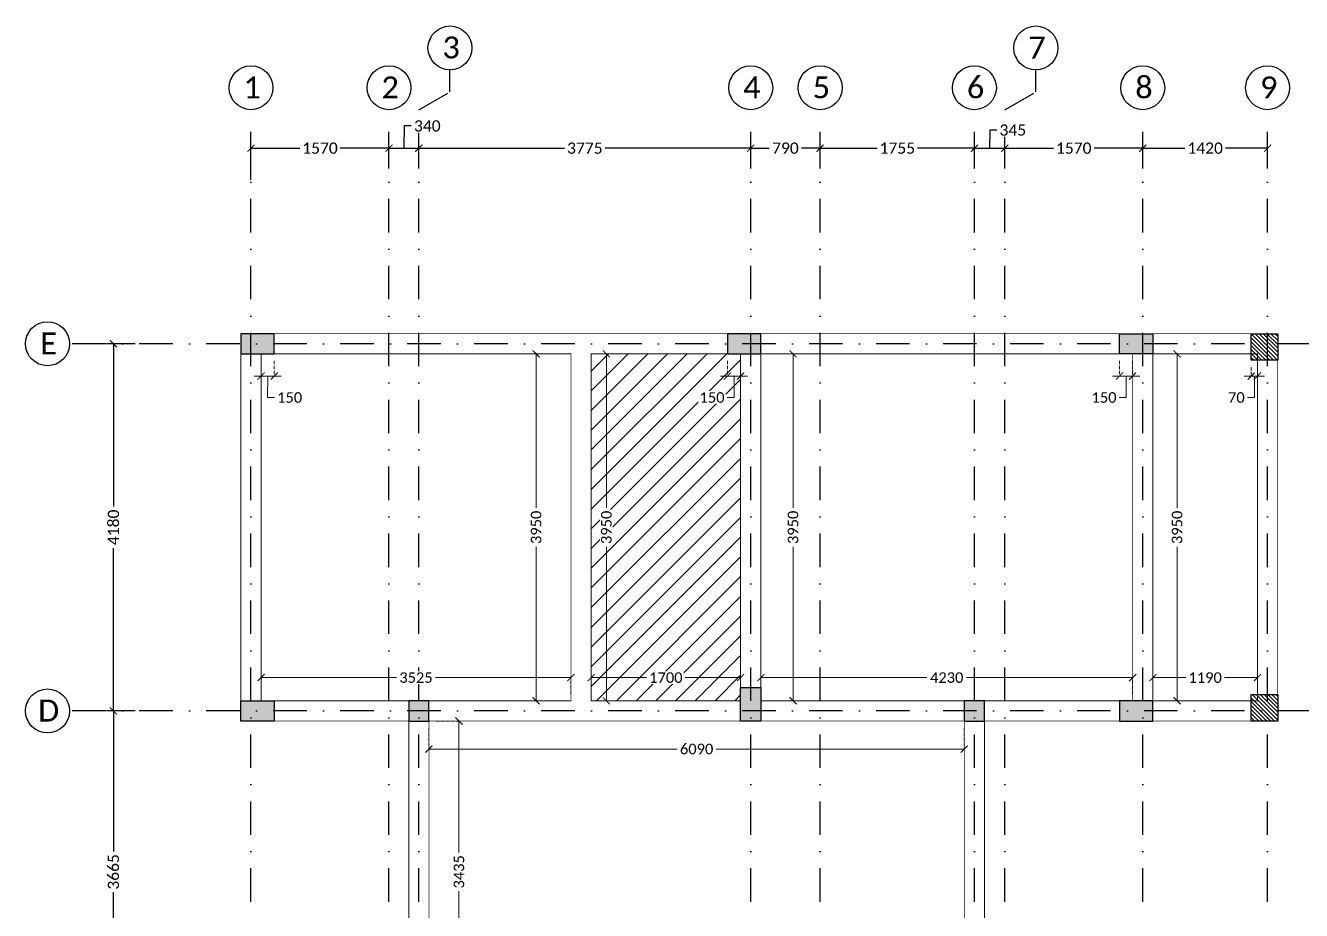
# Model space of a CAD drawing. Header units: millimetres. Extents: x -10000 to 124200, y -12045 to 23620.
# Drawn here: x -2450 to 12066, y 5787 to 15864 of the extents above; entities that cross this region are included whole.
import ezdxf

# ---------------------------------------------------------------- set-up
doc = ezdxf.new("R2010")
doc.units = ezdxf.units.MM
doc.header["$LTSCALE"] = 150
for name, pattern in [('3BHK-W(SB)$0$HIDDEN', [0.375, 0.25, -0.125]), ('DASHDOTX2', [50.8, 25.4, -12.7, 0, -12.7]), ('HIDDENX2', [19.05, 12.7, -6.35])]:
    doc.linetypes.add(name, pattern=pattern)
for name, color, linetype in [('ad-Column', 3, 'Continuous'), ('ad-Column Hatch', 125, 'Continuous'), ('ad-Grid', 8, 'DASHDOTX2'), ('ad-RCC', 3, 'Continuous'), ('ad-RCC Hatch', 125, 'Continuous'), ('ad-Text main', 7, 'Continuous')]:
    doc.layers.add(name, color=color, linetype=linetype)
for name, color, linetype, lineweight, true_color in [('ad-Dimension', 5, 'Continuous', 0, 0x0000ff), ('ad-Framing', 30, 'Continuous', 35, 0xff7f00), ('ad-Grid Dimension', 6, 'Continuous', 0, 0xff00ff)]:
    doc.layers.add(name, color=color, linetype=linetype, lineweight=lineweight, true_color=true_color)
doc.layers.add('ad-Elevation 10', color=8, linetype='Continuous', lineweight=0)
doc.styles.add('ROMANS-TITLE', font='arial.ttf', dxfattribs={"width": 0.8})
doc.styles.get("Standard").update_dxf_attribs({"font": 'calibril.ttf'})
doc.dimstyles.new('A-75-DIM-INT (Framing)', dxfattribs={"dimscale": 100, "dimtxt": 1.5, "dimasz": 1, "dimexe": 0, "dimexo": 0, "dimgap": 0.5, "dimtad": 0, "dimdec": 0, "dimdsep": 46, "dimtxsty": 'ROMANS-TITLE', "dimblk": 'ARCHTICK', "dimcen": 0.025, "dimclrd": 5, "dimclre": 5, "dimclrt": 256, "dimazin": 2, "dimtfac": 1, "dimtdec": 0, "dimtmove": 1, "dimatfit": 0, "dimldrblk": 'ARCHTICK', "dimfxl": 1, "dimtfill": 1, "dimtolj": 1, "dimtzin": 0, "dimarcsym": 0})

# ---------------------------------------------------------------- blocks, each defined once
blk = doc.blocks.new('A$C42b14ea2')
at = {"layer": 'ad-RCC Hatch', "transparency": 33554687}
h = blk.add_hatch(dxfattribs=at)
h.set_pattern_fill('ANSI31', color=256, scale=10)
h.set_pattern_definition([(45, (8643.536, 7380), (-22.45064, 22.45064), [])])
h.paths.add_polyline_path([(0, 0), (300, 0), (300, 300), (0, 300)])
at = {"layer": 'ad-RCC'}
blk.add_lwpolyline([(0, 0), (300, 0), (300, 300), (0, 300)], close=True, dxfattribs=at)
blk = doc.blocks.new('zw$6AA0')
at = {"layer": 'ad-Column Hatch', "transparency": 33554687}
h = blk.add_hatch(color=256, dxfattribs=at)
h.dxf.hatch_style = 1
h.paths.add_polyline_path([(0, -230), (380, -230), (380, 0), (0, 0)])
at = {"layer": 'ad-Column'}
blk.add_lwpolyline([(0, -230), (380, -230), (380, 0), (0, 0)], close=True, dxfattribs=at)
blk = doc.blocks.new('zw$C199')
at = {"layer": 'ad-Column Hatch', "transparency": 33554687}
h = blk.add_hatch(color=256, dxfattribs=at)
h.dxf.hatch_style = 1
h.paths.add_polyline_path([(0, 0), (230, 0), (230, 230), (0, 230)])
at = {"layer": 'ad-Column'}
blk.add_lwpolyline([(0, 0), (230, 0), (230, 230), (0, 230)], close=True, dxfattribs=at)
blk = doc.blocks.new('1215E_Columns')
at = {"xscale": -1, "rotation": 180.0000000000004}
blk.add_blockref('A$C42b14ea2', (11495, 12355), dxfattribs=at)
at = {"xscale": -1}
blk.add_blockref('A$C42b14ea2', (11795, 7945), dxfattribs=at)
at = {"layer": 'ad-Column'}
for name, p, rotation in [('zw$6AA0', (0, 12355), 359.9999999999994), ('zw$C199', (1910, 7945), 359.9999999999996), ('zw$C199', (8230, 7945), 359.9999999999996), ('zw$6AA0', (10375, 7945), 179.9999999999996)]:
    blk.add_blockref(name, p, dxfattribs=dict(at, rotation=rotation))
blk.add_blockref('zw$6AA0', (5535, 12355), dxfattribs=at)
at = {"layer": 'ad-Column', "xscale": -1}
for p, rotation in [((10375, 12355), 359.9999999999996), ((5915, 7945), 270), ((0, 7945), 179.9999999999995)]:
    blk.add_blockref('zw$6AA0', p, dxfattribs=dict(at, rotation=rotation))
blk = doc.blocks.new('_ArchTick')
at = {"color": 0, "linetype": 'ByBlock', "const_width": 0.15}
blk.add_lwpolyline([(-0.5, -0.5), (0.5, 0.5)], dxfattribs=at)
blk = doc.blocks.new('*D177')
at = {"layer": 'ad-Grid Dimension', "lineweight": -2}
for p, q in [((115, 14105), (115, 14547)), ((1685, 14235), (1685, 14547)), ((115, 14467), (669, 14467)), ((1685, 14467), (1131, 14467))]:
    blk.add_line(p, q, dxfattribs=at)
at = {"layer": 'Defpoints', "color": 0}
for p in [(1685, 14467), (1685, 14155), (115, 14025)]:
    blk.add_point(p, dxfattribs=at)
at = {"layer": 'ad-Grid Dimension', "lineweight": -2, "xscale": 80, "yscale": 80, "zscale": 80, "rotation": 180}
blk.add_blockref('_ArchTick', (115, 14467), dxfattribs=at)
at = {"layer": 'ad-Grid Dimension', "lineweight": -2, "xscale": 80, "yscale": 80, "zscale": 80}
blk.add_blockref('_ArchTick', (1685, 14467), dxfattribs=at)
at = {"layer": 'ad-Grid Dimension', "insert": (900, 14467), "char_height": 128, "attachment_point": 5, "bg_fill": 3, "box_fill_scale": 1.1, "bg_fill_color": 257, "bg_fill_transparency": 0}
blk.add_mtext('\\A1;1570', dxfattribs=at)
blk = doc.blocks.new('*D178')
at = {"layer": 'ad-Grid Dimension', "lineweight": -2}
for p, q in [((1857, 14720), (1855, 14467)), ((1937, 14720), (1857, 14720)), ((1685, 14235), (1685, 14547)), ((2025, 14235), (2025, 14547)), ((1685, 14467), (2025, 14467))]:
    blk.add_line(p, q, dxfattribs=at)
at = {"layer": 'Defpoints', "color": 0}
for p in [(2025, 14467), (1685, 14155), (2025, 14155)]:
    blk.add_point(p, dxfattribs=at)
at = {"layer": 'ad-Grid Dimension', "lineweight": -2, "xscale": 80, "yscale": 80, "zscale": 80, "rotation": 180}
blk.add_blockref('_ArchTick', (1685, 14467), dxfattribs=at)
at = {"layer": 'ad-Grid Dimension', "lineweight": -2, "xscale": 80, "yscale": 80, "zscale": 80}
blk.add_blockref('_ArchTick', (2025, 14467), dxfattribs=at)
at = {"layer": 'ad-Grid Dimension', "insert": (2121, 14720), "char_height": 128, "attachment_point": 5, "bg_fill": 3, "box_fill_scale": 1.1, "bg_fill_color": 257, "bg_fill_transparency": 0}
blk.add_mtext('\\A1;340', dxfattribs=at)
blk = doc.blocks.new('*D179')
at = {"layer": 'ad-Grid Dimension', "lineweight": -2}
for p, q in [((2025, 14235), (2025, 14547)), ((5800, 14235), (5800, 14547)), ((2025, 14467), (3680, 14467)), ((5800, 14467), (4145, 14467))]:
    blk.add_line(p, q, dxfattribs=at)
at = {"layer": 'Defpoints', "color": 0}
for p in [(5800, 14467), (2025, 14155), (5800, 14155)]:
    blk.add_point(p, dxfattribs=at)
at = {"layer": 'ad-Grid Dimension', "lineweight": -2, "xscale": 80, "yscale": 80, "zscale": 80, "rotation": 180}
blk.add_blockref('_ArchTick', (2025, 14467), dxfattribs=at)
at = {"layer": 'ad-Grid Dimension', "lineweight": -2, "xscale": 80, "yscale": 80, "zscale": 80}
blk.add_blockref('_ArchTick', (5800, 14467), dxfattribs=at)
at = {"layer": 'ad-Grid Dimension', "insert": (3913, 14467), "char_height": 128, "attachment_point": 5, "bg_fill": 3, "box_fill_scale": 1.1, "bg_fill_color": 257, "bg_fill_transparency": 0}
blk.add_mtext('\\A1;3775', dxfattribs=at)
blk = doc.blocks.new('*D180')
at = {"layer": 'ad-Grid Dimension', "lineweight": -2}
for p, q in [((5800, 14235), (5800, 14547)), ((6590, 14235), (6590, 14547)), ((5800, 14467), (6011, 14467)), ((6590, 14467), (6379, 14467))]:
    blk.add_line(p, q, dxfattribs=at)
at = {"layer": 'Defpoints', "color": 0}
for p in [(6590, 14467), (5800, 14155), (6590, 14155)]:
    blk.add_point(p, dxfattribs=at)
at = {"layer": 'ad-Grid Dimension', "lineweight": -2, "xscale": 80, "yscale": 80, "zscale": 80, "rotation": 180}
blk.add_blockref('_ArchTick', (5800, 14467), dxfattribs=at)
at = {"layer": 'ad-Grid Dimension', "lineweight": -2, "xscale": 80, "yscale": 80, "zscale": 80}
blk.add_blockref('_ArchTick', (6590, 14467), dxfattribs=at)
at = {"layer": 'ad-Grid Dimension', "insert": (6195, 14467), "char_height": 128, "attachment_point": 5, "bg_fill": 3, "box_fill_scale": 1.1, "bg_fill_color": 257, "bg_fill_transparency": 0}
blk.add_mtext('\\A1;790', dxfattribs=at)
blk = doc.blocks.new('*D181')
at = {"layer": 'ad-Grid Dimension', "lineweight": -2}
for p, q in [((6590, 14235), (6590, 14547)), ((8345, 14235), (8345, 14547)), ((6590, 14467), (7239, 14467)), ((8345, 14467), (7696, 14467))]:
    blk.add_line(p, q, dxfattribs=at)
at = {"layer": 'Defpoints', "color": 0}
for p in [(8345, 14467), (6590, 14155), (8345, 14155)]:
    blk.add_point(p, dxfattribs=at)
at = {"layer": 'ad-Grid Dimension', "lineweight": -2, "xscale": 80, "yscale": 80, "zscale": 80, "rotation": 180}
blk.add_blockref('_ArchTick', (6590, 14467), dxfattribs=at)
at = {"layer": 'ad-Grid Dimension', "lineweight": -2, "xscale": 80, "yscale": 80, "zscale": 80}
blk.add_blockref('_ArchTick', (8345, 14467), dxfattribs=at)
at = {"layer": 'ad-Grid Dimension', "insert": (7468, 14467), "char_height": 128, "attachment_point": 5, "bg_fill": 3, "box_fill_scale": 1.1, "bg_fill_color": 257, "bg_fill_transparency": 0}
blk.add_mtext('\\A1;1755', dxfattribs=at)
blk = doc.blocks.new('*D182')
at = {"layer": 'ad-Grid Dimension', "lineweight": -2}
for p, q in [((8690, 14235), (8690, 14547)), ((10260, 14235), (10260, 14547)), ((8690, 14467), (9244, 14467)), ((10260, 14467), (9706, 14467))]:
    blk.add_line(p, q, dxfattribs=at)
at = {"layer": 'Defpoints', "color": 0}
for p in [(10260, 14467), (8690, 14155), (10260, 14155)]:
    blk.add_point(p, dxfattribs=at)
at = {"layer": 'ad-Grid Dimension', "lineweight": -2, "xscale": 80, "yscale": 80, "zscale": 80, "rotation": 180}
blk.add_blockref('_ArchTick', (8690, 14467), dxfattribs=at)
at = {"layer": 'ad-Grid Dimension', "lineweight": -2, "xscale": 80, "yscale": 80, "zscale": 80}
blk.add_blockref('_ArchTick', (10260, 14467), dxfattribs=at)
at = {"layer": 'ad-Grid Dimension', "insert": (9475, 14467), "char_height": 128, "attachment_point": 5, "bg_fill": 3, "box_fill_scale": 1.1, "bg_fill_color": 257, "bg_fill_transparency": 0}
blk.add_mtext('\\A1;1570', dxfattribs=at)
blk = doc.blocks.new('*D183')
at = {"layer": 'ad-Grid Dimension', "lineweight": -2}
for p, q in [((-1202, 12240), (-1530, 12240)), ((-1450, 12240), (-1450, 10388)), ((-1450, 8060), (-1450, 9912)), ((-1202, 8060), (-1530, 8060))]:
    blk.add_line(p, q, dxfattribs=at)
at = {"layer": 'Defpoints', "color": 0}
for p in [(-1122, 12240), (-1450, 8060), (-1122, 8060)]:
    blk.add_point(p, dxfattribs=at)
at = {"layer": 'ad-Grid Dimension', "lineweight": -2, "xscale": 80, "yscale": 80, "zscale": 80}
for p, rotation in [((-1450, 12240), 90), ((-1450, 8060), 270)]:
    blk.add_blockref('_ArchTick', p, dxfattribs=dict(at, rotation=rotation))
at = {"layer": 'ad-Grid Dimension', "insert": (-1450, 10150), "char_height": 128, "attachment_point": 5, "rotation": 90, "bg_fill": 3, "box_fill_scale": 1.1, "bg_fill_color": 257, "bg_fill_transparency": 0}
blk.add_mtext('\\A1;4180', dxfattribs=at)
blk = doc.blocks.new('*D172')
at = {"layer": 'ad-Grid Dimension', "lineweight": -2}
for p, q in [((-1202, 8060), (-1530, 8060)), ((-1450, 8060), (-1450, 6460)), ((-1450, 4395), (-1450, 5995)), ((-1202, 4395), (-1530, 4395))]:
    blk.add_line(p, q, dxfattribs=at)
at = {"layer": 'Defpoints', "color": 0}
for p in [(-1122, 8060), (-1450, 4395), (-1122, 4395)]:
    blk.add_point(p, dxfattribs=at)
at = {"layer": 'ad-Grid Dimension', "lineweight": -2, "xscale": 80, "yscale": 80, "zscale": 80}
for p, rotation in [((-1450, 8060), 90), ((-1450, 4395), 270)]:
    blk.add_blockref('_ArchTick', p, dxfattribs=dict(at, rotation=rotation))
at = {"layer": 'ad-Grid Dimension', "insert": (-1450, 6227), "char_height": 128, "attachment_point": 5, "rotation": 90, "bg_fill": 3, "box_fill_scale": 1.1, "bg_fill_color": 257, "bg_fill_transparency": 0}
blk.add_mtext('\\A1;3665', dxfattribs=at)
blk = doc.blocks.new('*D175')
at = {"layer": 'ad-Grid Dimension', "lineweight": -2}
for p, q in [((10260, 14235), (10260, 14547)), ((11680, 14235), (11680, 14547)), ((10260, 14467), (10739, 14467)), ((11680, 14467), (11201, 14467))]:
    blk.add_line(p, q, dxfattribs=at)
at = {"layer": 'Defpoints', "color": 0}
for p in [(11680, 14467), (10260, 14155), (11680, 14155)]:
    blk.add_point(p, dxfattribs=at)
at = {"layer": 'ad-Grid Dimension', "lineweight": -2, "xscale": 80, "yscale": 80, "zscale": 80, "rotation": 180}
blk.add_blockref('_ArchTick', (10260, 14467), dxfattribs=at)
at = {"layer": 'ad-Grid Dimension', "lineweight": -2, "xscale": 80, "yscale": 80, "zscale": 80}
blk.add_blockref('_ArchTick', (11680, 14467), dxfattribs=at)
at = {"layer": 'ad-Grid Dimension', "insert": (10970, 14467), "char_height": 128, "attachment_point": 5, "bg_fill": 3, "box_fill_scale": 1.1, "bg_fill_color": 257, "bg_fill_transparency": 0}
blk.add_mtext('\\A1;1420', dxfattribs=at)
blk = doc.blocks.new('*D176')
at = {"layer": 'ad-Grid Dimension', "lineweight": -2}
for p, q in [((8521, 14673), (8518, 14467)), ((8601, 14673), (8521, 14673)), ((8345, 14235), (8345, 14547)), ((8690, 14235), (8690, 14547)), ((8345, 14467), (8690, 14467))]:
    blk.add_line(p, q, dxfattribs=at)
at = {"layer": 'Defpoints', "color": 0}
for p in [(8690, 14467), (8345, 14155), (8690, 14155)]:
    blk.add_point(p, dxfattribs=at)
at = {"layer": 'ad-Grid Dimension', "lineweight": -2, "xscale": 80, "yscale": 80, "zscale": 80, "rotation": 180}
blk.add_blockref('_ArchTick', (8345, 14467), dxfattribs=at)
at = {"layer": 'ad-Grid Dimension', "lineweight": -2, "xscale": 80, "yscale": 80, "zscale": 80}
blk.add_blockref('_ArchTick', (8690, 14467), dxfattribs=at)
at = {"layer": 'ad-Grid Dimension', "insert": (8782, 14673), "char_height": 128, "attachment_point": 5, "bg_fill": 3, "box_fill_scale": 1.1, "bg_fill_color": 257, "bg_fill_transparency": 0}
blk.add_mtext('\\A1;345', dxfattribs=at)
blk = doc.blocks.new('A$C59a15b2d')
at = {"layer": 'ad-Elevation 10', "ltscale": 0.09}
h = blk.add_hatch(dxfattribs=at)
h.set_pattern_fill('ANSI31', color=256, scale=50)
h.set_pattern_definition([(45, (3435, 30238.14), (-112.2532, 112.2532), [])])
h.paths.add_polyline_path([(3985, 8175), (5685, 8175), (5685, 12125), (3985, 12125)])
blk.add_lwpolyline([(3985, 8175), (5685, 8175), (5685, 12125), (3985, 12125)], close=True, dxfattribs=at)
at = {"layer": 'ad-Framing', "const_width": 10}
for points in [[(11795, 12355), (11795, 7945), (8460, 7945), (8460, 4510), (11795, 4510), (11795, -1910), (1530, -1910), (1530, 0), (0, 0), (0, 4510), (1910, 4510), (1910, 7945), (0, 7945), (0, 12355)], [(3985, 8175), (5685, 8175), (5685, 12125), (3985, 12125)]]:
    blk.add_lwpolyline(points, close=True, dxfattribs=at)
at = {"layer": 'ad-Framing', "linetype": 'HIDDENX2', "ltscale": 0.09, "const_width": 10}
for points in [[(230, 12125), (3755, 12125), (3755, 8175), (230, 8175)], [(5915, 12125), (10145, 12125), (10145, 8175), (5915, 8175)], [(10375, 12125), (11565, 12125), (11565, 8175), (10375, 8175)], [(2140, 7945), (8230, 7945), (8230, 4510), (2140, 4510)]]:
    blk.add_lwpolyline(points, close=True, dxfattribs=at)
blk = doc.blocks.new('*D17')
at = {"layer": 'ad-Dimension', "linetype": '3BHK-W(SB)$0$HIDDEN', "lineweight": -2}
for p, q in [((230, -310), (230, -483)), ((380, -310), (380, -483))]:
    blk.add_line(p, q, dxfattribs=at)
at = {"layer": 'ad-Dimension', "lineweight": -2}
for p, q in [((230, -483), (150, -483)), ((380, -483), (230, -483)), ((304, -727), (305, -483)), ((380, -483), (460, -483)), ((384, -727), (304, -727))]:
    blk.add_line(p, q, dxfattribs=at)
at = {"layer": 'Defpoints', "color": 0}
for p in [(230, -230), (380, -230), (230, -483)]:
    blk.add_point(p, dxfattribs=at)
at = {"layer": 'ad-Dimension', "lineweight": -2, "xscale": 80, "yscale": 80, "zscale": 80}
blk.add_blockref('_ArchTick', (230, -483), dxfattribs=at)
at = {"layer": 'ad-Dimension', "lineweight": -2, "xscale": 80, "yscale": 80, "zscale": 80, "rotation": 180}
blk.add_blockref('_ArchTick', (380, -483), dxfattribs=at)
at = {"layer": 'ad-Dimension', "insert": (555, -727), "char_height": 120, "attachment_point": 5, "bg_fill": 3, "box_fill_scale": 1.1, "bg_fill_color": 257, "bg_fill_transparency": 0}
blk.add_mtext('\\A1;150', dxfattribs=at)
blk = doc.blocks.new('*D18')
at = {"layer": 'ad-Dimension', "linetype": '3BHK-W(SB)$0$HIDDEN', "lineweight": -2}
for p, q in [((3675, -230), (3359, -230)), ((3675, -4180), (3359, -4180))]:
    blk.add_line(p, q, dxfattribs=at)
at = {"layer": 'ad-Dimension', "lineweight": -2}
for p, q in [((3359, -230), (3359, -1982)), ((3359, -4180), (3359, -2428))]:
    blk.add_line(p, q, dxfattribs=at)
at = {"layer": 'Defpoints', "color": 0}
for p in [(3359, -230), (3755, -230), (3755, -4180)]:
    blk.add_point(p, dxfattribs=at)
at = {"layer": 'ad-Dimension', "lineweight": -2, "xscale": 80, "yscale": 80, "zscale": 80}
for p, rotation in [((3359, -230), 90), ((3359, -4180), 270)]:
    blk.add_blockref('_ArchTick', p, dxfattribs=dict(at, rotation=rotation))
at = {"layer": 'ad-Dimension', "insert": (3359, -2205), "char_height": 120, "attachment_point": 5, "rotation": 90, "bg_fill": 3, "box_fill_scale": 1.1, "bg_fill_color": 257, "bg_fill_transparency": 0}
blk.add_mtext('\\A1;3950', dxfattribs=at)
blk = doc.blocks.new('*D19')
at = {"layer": 'ad-Dimension', "linetype": '3BHK-W(SB)$0$HIDDEN', "lineweight": -2}
for p, q in [((230, -4100), (230, -3916)), ((3755, -4100), (3755, -3916))]:
    blk.add_line(p, q, dxfattribs=at)
at = {"layer": 'ad-Dimension', "lineweight": -2}
for p, q in [((230, -3916), (1772, -3916)), ((3755, -3916), (2213, -3916))]:
    blk.add_line(p, q, dxfattribs=at)
at = {"layer": 'Defpoints', "color": 0}
for p in [(3755, -3916), (230, -4180), (3755, -4180)]:
    blk.add_point(p, dxfattribs=at)
at = {"layer": 'ad-Dimension', "lineweight": -2, "xscale": 80, "yscale": 80, "zscale": 80, "rotation": 180}
blk.add_blockref('_ArchTick', (230, -3916), dxfattribs=at)
at = {"layer": 'ad-Dimension', "lineweight": -2, "xscale": 80, "yscale": 80, "zscale": 80}
blk.add_blockref('_ArchTick', (3755, -3916), dxfattribs=at)
at = {"layer": 'ad-Dimension', "insert": (1992, -3916), "char_height": 120, "attachment_point": 5, "bg_fill": 3, "box_fill_scale": 1.1, "bg_fill_color": 257, "bg_fill_transparency": 0}
blk.add_mtext('\\A1;3525', dxfattribs=at)
blk = doc.blocks.new('*D20')
at = {"layer": 'ad-Dimension', "linetype": '3BHK-W(SB)$0$HIDDEN', "lineweight": -2}
for p, q in [((5535, -310), (5535, -483)), ((5685, -310), (5685, -483))]:
    blk.add_line(p, q, dxfattribs=at)
at = {"layer": 'ad-Dimension', "lineweight": -2}
for p, q in [((5535, -483), (5455, -483)), ((5535, -483), (5685, -483)), ((5611, -727), (5610, -483)), ((5685, -483), (5765, -483)), ((5531, -727), (5611, -727))]:
    blk.add_line(p, q, dxfattribs=at)
at = {"layer": 'Defpoints', "color": 0}
for p in [(5535, -230), (5685, -230), (5685, -483)]:
    blk.add_point(p, dxfattribs=at)
at = {"layer": 'ad-Dimension', "lineweight": -2, "xscale": 80, "yscale": 80, "zscale": 80}
blk.add_blockref('_ArchTick', (5535, -483), dxfattribs=at)
at = {"layer": 'ad-Dimension', "lineweight": -2, "xscale": 80, "yscale": 80, "zscale": 80, "rotation": 180}
blk.add_blockref('_ArchTick', (5685, -483), dxfattribs=at)
at = {"layer": 'ad-Dimension', "insert": (5360, -727), "char_height": 120, "attachment_point": 5, "bg_fill": 3, "box_fill_scale": 1.1, "bg_fill_color": 257, "bg_fill_transparency": 0}
blk.add_mtext('\\A1;150', dxfattribs=at)
blk = doc.blocks.new('*D21')
at = {"layer": 'ad-Dimension', "linetype": '3BHK-W(SB)$0$HIDDEN', "lineweight": -2}
for p, q in [((4065, -230), (4158, -230)), ((4065, -4180), (4158, -4180))]:
    blk.add_line(p, q, dxfattribs=at)
at = {"layer": 'ad-Dimension', "lineweight": -2}
for p, q in [((4158, -230), (4158, -1982)), ((4158, -4180), (4158, -2428))]:
    blk.add_line(p, q, dxfattribs=at)
at = {"layer": 'Defpoints', "color": 0}
for p in [(3985, -230), (4158, -230), (3985, -4180)]:
    blk.add_point(p, dxfattribs=at)
at = {"layer": 'ad-Dimension', "lineweight": -2, "xscale": 80, "yscale": 80, "zscale": 80}
for p, rotation in [((4158, -230), 90), ((4158, -4180), 270)]:
    blk.add_blockref('_ArchTick', p, dxfattribs=dict(at, rotation=rotation))
at = {"layer": 'ad-Dimension', "insert": (4158, -2205), "char_height": 120, "attachment_point": 5, "rotation": 90, "bg_fill": 3, "box_fill_scale": 1.1, "bg_fill_color": 257, "bg_fill_transparency": 0}
blk.add_mtext('\\A1;3950', dxfattribs=at)
blk = doc.blocks.new('*D22')
at = {"layer": 'ad-Dimension', "linetype": '3BHK-W(SB)$0$HIDDEN', "lineweight": -2}
for p, q in [((3985, -4100), (3985, -3916)), ((5685, -4100), (5685, -3916))]:
    blk.add_line(p, q, dxfattribs=at)
at = {"layer": 'ad-Dimension', "lineweight": -2}
for p, q in [((3985, -3916), (4616, -3916)), ((5685, -3916), (5054, -3916))]:
    blk.add_line(p, q, dxfattribs=at)
at = {"layer": 'Defpoints', "color": 0}
for p in [(5685, -3916), (3985, -4180), (5685, -4180)]:
    blk.add_point(p, dxfattribs=at)
at = {"layer": 'ad-Dimension', "lineweight": -2, "xscale": 80, "yscale": 80, "zscale": 80, "rotation": 180}
blk.add_blockref('_ArchTick', (3985, -3916), dxfattribs=at)
at = {"layer": 'ad-Dimension', "lineweight": -2, "xscale": 80, "yscale": 80, "zscale": 80}
blk.add_blockref('_ArchTick', (5685, -3916), dxfattribs=at)
at = {"layer": 'ad-Dimension', "insert": (4835, -3916), "char_height": 120, "attachment_point": 5, "bg_fill": 3, "box_fill_scale": 1.1, "bg_fill_color": 257, "bg_fill_transparency": 0}
blk.add_mtext('\\A1;1700', dxfattribs=at)
blk = doc.blocks.new('*D23')
at = {"layer": 'ad-Dimension', "linetype": '3BHK-W(SB)$0$HIDDEN', "lineweight": -2}
for p, q in [((9995, -310), (9995, -483)), ((10145, -310), (10145, -483))]:
    blk.add_line(p, q, dxfattribs=at)
at = {"layer": 'ad-Dimension', "lineweight": -2}
for p, q in [((9995, -483), (9915, -483)), ((9995, -483), (10145, -483)), ((10071, -727), (10070, -483)), ((10145, -483), (10225, -483)), ((9991, -727), (10071, -727))]:
    blk.add_line(p, q, dxfattribs=at)
at = {"layer": 'Defpoints', "color": 0}
for p in [(9995, -230), (10145, -230), (10145, -483)]:
    blk.add_point(p, dxfattribs=at)
at = {"layer": 'ad-Dimension', "lineweight": -2, "xscale": 80, "yscale": 80, "zscale": 80}
blk.add_blockref('_ArchTick', (9995, -483), dxfattribs=at)
at = {"layer": 'ad-Dimension', "lineweight": -2, "xscale": 80, "yscale": 80, "zscale": 80, "rotation": 180}
blk.add_blockref('_ArchTick', (10145, -483), dxfattribs=at)
at = {"layer": 'ad-Dimension', "insert": (9820, -727), "char_height": 120, "attachment_point": 5, "bg_fill": 3, "box_fill_scale": 1.1, "bg_fill_color": 257, "bg_fill_transparency": 0}
blk.add_mtext('\\A1;150', dxfattribs=at)
blk = doc.blocks.new('*D24')
at = {"layer": 'ad-Dimension', "linetype": '3BHK-W(SB)$0$HIDDEN', "lineweight": -2}
for p, q in [((5915, -4100), (5915, -3916)), ((10145, -4100), (10145, -3916))]:
    blk.add_line(p, q, dxfattribs=at)
at = {"layer": 'ad-Dimension', "lineweight": -2}
for p, q in [((5915, -3916), (7805, -3916)), ((10145, -3916), (8255, -3916))]:
    blk.add_line(p, q, dxfattribs=at)
at = {"layer": 'Defpoints', "color": 0}
for p in [(10145, -3916), (5915, -4180), (10145, -4180)]:
    blk.add_point(p, dxfattribs=at)
at = {"layer": 'ad-Dimension', "lineweight": -2, "xscale": 80, "yscale": 80, "zscale": 80, "rotation": 180}
blk.add_blockref('_ArchTick', (5915, -3916), dxfattribs=at)
at = {"layer": 'ad-Dimension', "lineweight": -2, "xscale": 80, "yscale": 80, "zscale": 80}
blk.add_blockref('_ArchTick', (10145, -3916), dxfattribs=at)
at = {"layer": 'ad-Dimension', "insert": (8030, -3916), "char_height": 120, "attachment_point": 5, "bg_fill": 3, "box_fill_scale": 1.1, "bg_fill_color": 257, "bg_fill_transparency": 0}
blk.add_mtext('\\A1;4230', dxfattribs=at)
blk = doc.blocks.new('*D25')
at = {"layer": 'ad-Dimension', "linetype": '3BHK-W(SB)$0$HIDDEN', "lineweight": -2}
for p, q in [((5995, -230), (6282, -230)), ((5995, -4180), (6282, -4180))]:
    blk.add_line(p, q, dxfattribs=at)
at = {"layer": 'ad-Dimension', "lineweight": -2}
for p, q in [((6282, -230), (6282, -1982)), ((6282, -4180), (6282, -2428))]:
    blk.add_line(p, q, dxfattribs=at)
at = {"layer": 'Defpoints', "color": 0}
for p in [(5915, -230), (6282, -230), (5915, -4180)]:
    blk.add_point(p, dxfattribs=at)
at = {"layer": 'ad-Dimension', "lineweight": -2, "xscale": 80, "yscale": 80, "zscale": 80}
for p, rotation in [((6282, -230), 90), ((6282, -4180), 270)]:
    blk.add_blockref('_ArchTick', p, dxfattribs=dict(at, rotation=rotation))
at = {"layer": 'ad-Dimension', "insert": (6282, -2205), "char_height": 120, "attachment_point": 5, "rotation": 90, "bg_fill": 3, "box_fill_scale": 1.1, "bg_fill_color": 257, "bg_fill_transparency": 0}
blk.add_mtext('\\A1;3950', dxfattribs=at)
blk = doc.blocks.new('*D26')
at = {"layer": 'ad-Dimension', "linetype": '3BHK-W(SB)$0$HIDDEN', "lineweight": -2}
for p, q in [((11495, -380), (11495, -483)), ((11565, -380), (11565, -483))]:
    blk.add_line(p, q, dxfattribs=at)
at = {"layer": 'ad-Dimension', "lineweight": -2}
for p, q in [((11495, -483), (11415, -483)), ((11495, -483), (11565, -483)), ((11532, -727), (11530, -483)), ((11565, -483), (11645, -483)), ((11452, -727), (11532, -727))]:
    blk.add_line(p, q, dxfattribs=at)
at = {"layer": 'Defpoints', "color": 0}
for p in [(11495, -300), (11565, -300), (11565, -483)]:
    blk.add_point(p, dxfattribs=at)
at = {"layer": 'ad-Dimension', "lineweight": -2, "xscale": 80, "yscale": 80, "zscale": 80}
blk.add_blockref('_ArchTick', (11495, -483), dxfattribs=at)
at = {"layer": 'ad-Dimension', "lineweight": -2, "xscale": 80, "yscale": 80, "zscale": 80, "rotation": 180}
blk.add_blockref('_ArchTick', (11565, -483), dxfattribs=at)
at = {"layer": 'ad-Dimension', "insert": (11325, -727), "char_height": 120, "attachment_point": 5, "bg_fill": 3, "box_fill_scale": 1.1, "bg_fill_color": 257, "bg_fill_transparency": 0}
blk.add_mtext('\\A1;70', dxfattribs=at)
blk = doc.blocks.new('*D27')
at = {"layer": 'ad-Dimension', "linetype": '3BHK-W(SB)$0$HIDDEN', "lineweight": -2}
for p, q in [((10375, -4100), (10375, -3916)), ((11565, -4100), (11565, -3916))]:
    blk.add_line(p, q, dxfattribs=at)
at = {"layer": 'ad-Dimension', "lineweight": -2}
for p, q in [((10375, -3916), (10751, -3916)), ((11565, -3916), (11189, -3916))]:
    blk.add_line(p, q, dxfattribs=at)
at = {"layer": 'Defpoints', "color": 0}
for p in [(11565, -3916), (10375, -4180), (11565, -4180)]:
    blk.add_point(p, dxfattribs=at)
at = {"layer": 'ad-Dimension', "lineweight": -2, "xscale": 80, "yscale": 80, "zscale": 80, "rotation": 180}
blk.add_blockref('_ArchTick', (10375, -3916), dxfattribs=at)
at = {"layer": 'ad-Dimension', "lineweight": -2, "xscale": 80, "yscale": 80, "zscale": 80}
blk.add_blockref('_ArchTick', (11565, -3916), dxfattribs=at)
at = {"layer": 'ad-Dimension', "insert": (10970, -3916), "char_height": 120, "attachment_point": 5, "bg_fill": 3, "box_fill_scale": 1.1, "bg_fill_color": 257, "bg_fill_transparency": 0}
blk.add_mtext('\\A1;1190', dxfattribs=at)
blk = doc.blocks.new('*D28')
at = {"layer": 'ad-Dimension', "linetype": '3BHK-W(SB)$0$HIDDEN', "lineweight": -2}
for p, q in [((10455, -230), (10651, -230)), ((10455, -4180), (10651, -4180))]:
    blk.add_line(p, q, dxfattribs=at)
at = {"layer": 'ad-Dimension', "lineweight": -2}
for p, q in [((10651, -230), (10651, -1982)), ((10651, -4180), (10651, -2428))]:
    blk.add_line(p, q, dxfattribs=at)
at = {"layer": 'Defpoints', "color": 0}
for p in [(10375, -230), (10651, -230), (10375, -4180)]:
    blk.add_point(p, dxfattribs=at)
at = {"layer": 'ad-Dimension', "lineweight": -2, "xscale": 80, "yscale": 80, "zscale": 80}
for p, rotation in [((10651, -230), 90), ((10651, -4180), 270)]:
    blk.add_blockref('_ArchTick', p, dxfattribs=dict(at, rotation=rotation))
at = {"layer": 'ad-Dimension', "insert": (10651, -2205), "char_height": 120, "attachment_point": 5, "rotation": 90, "bg_fill": 3, "box_fill_scale": 1.1, "bg_fill_color": 257, "bg_fill_transparency": 0}
blk.add_mtext('\\A1;3950', dxfattribs=at)
blk = doc.blocks.new('*D29')
at = {"layer": 'ad-Dimension', "linetype": '3BHK-W(SB)$0$HIDDEN', "lineweight": -2}
for p, q in [((2140, -4490), (2140, -4729)), ((8230, -4490), (8230, -4729))]:
    blk.add_line(p, q, dxfattribs=at)
at = {"layer": 'ad-Dimension', "lineweight": -2}
for p, q in [((2140, -4729), (4963, -4729)), ((8230, -4729), (5407, -4729))]:
    blk.add_line(p, q, dxfattribs=at)
at = {"layer": 'Defpoints', "color": 0}
for p in [(2140, -4410), (8230, -4410), (8230, -4729)]:
    blk.add_point(p, dxfattribs=at)
at = {"layer": 'ad-Dimension', "lineweight": -2, "xscale": 80, "yscale": 80, "zscale": 80, "rotation": 180}
blk.add_blockref('_ArchTick', (2140, -4729), dxfattribs=at)
at = {"layer": 'ad-Dimension', "lineweight": -2, "xscale": 80, "yscale": 80, "zscale": 80}
blk.add_blockref('_ArchTick', (8230, -4729), dxfattribs=at)
at = {"layer": 'ad-Dimension', "insert": (5185, -4729), "char_height": 120, "attachment_point": 5, "bg_fill": 3, "box_fill_scale": 1.1, "bg_fill_color": 257, "bg_fill_transparency": 0}
blk.add_mtext('\\A1;6090', dxfattribs=at)
blk = doc.blocks.new('*D30')
at = {"layer": 'ad-Dimension', "linetype": '3BHK-W(SB)$0$HIDDEN', "lineweight": -2}
for p, q in [((2220, -4410), (2481, -4410)), ((2220, -7845), (2481, -7845))]:
    blk.add_line(p, q, dxfattribs=at)
at = {"layer": 'ad-Dimension', "lineweight": -2}
for p, q in [((2481, -4410), (2481, -5907)), ((2481, -7845), (2481, -6348))]:
    blk.add_line(p, q, dxfattribs=at)
at = {"layer": 'Defpoints', "color": 0}
for p in [(2140, -4410), (2140, -7845), (2481, -7845)]:
    blk.add_point(p, dxfattribs=at)
at = {"layer": 'ad-Dimension', "lineweight": -2, "xscale": 80, "yscale": 80, "zscale": 80}
for p, rotation in [((2481, -4410), 90), ((2481, -7845), 270)]:
    blk.add_blockref('_ArchTick', p, dxfattribs=dict(at, rotation=rotation))
at = {"layer": 'ad-Dimension', "insert": (2481, -6127), "char_height": 120, "attachment_point": 5, "rotation": 90, "bg_fill": 3, "box_fill_scale": 1.1, "bg_fill_color": 257, "bg_fill_transparency": 0}
blk.add_mtext('\\A1;3435', dxfattribs=at)
blk = doc.blocks.new('1215E_Grid')
at = {"layer": 'ad-Grid', "ltscale": 0.1}
for points in [[(2378.6, -4473.6), (2378.6, -4223.6), (2025, -4020), (2025, 14905), (2378.6, 15108.6), (2378.6, 15358.6)], [(115, -4020), (115, 14905)], [(1685, -4020), (1685, 14905)], [(5800, -4020), (5800, 14905)], [(6590, -4020), (6590, 14905)], [(8345, -4020), (8345, 14905)], [(10260, -4020), (10260, 14905)], [(11680, -4020), (11680, 14905)]]:
    blk.add_lwpolyline(points, dxfattribs=at)
at = {"layer": 'ad-Text main', "char_height": 250, "width": 227.385, "attachment_point": 5, "bg_fill": 2}
for s, insert in [('{\\fCalibri|b0|i0|c0|p34;E}', (-2186.5, 12244)), ('{\\fCalibri|b0|i0|c0|p34;D}', (-2186.5, 8064))]:
    blk.add_mtext(s, dxfattribs=dict(at, insert=insert))
at = {"layer": 'ad-Grid', "ltscale": 0.1}
for points in [[(13705, 12240), (-1950, 12240)], [(13705, 8060), (-1950, 8060)]]:
    blk.add_lwpolyline(points, dxfattribs=at)
at = {"layer": 'ad-Grid', "color": 7, "linetype": 'ByBlock'}
for centre in [(-2200, 12240), (-2200, 8060)]:
    blk.add_circle(centre, 250, dxfattribs=at)
at = {"layer": 'ad-Text main', "char_height": 250, "width": 227.385, "attachment_point": 5, "bg_fill": 2}
for s, insert in [('{\\fCalibri|b0|i0|c0|p34;3}', (2392, 15612.6)), ('{\\fCalibri|b0|i0|c0|p34;1}', (128.5, 15159)), ('{\\fCalibri|b0|i0|c0|p34;2}', (1698.5, 15159)), ('{\\fCalibri|b0|i0|c0|p34;4}', (5813.5, 15159)), ('{\\fCalibri|b0|i0|c0|p34;5}', (6603.5, 15159)), ('{\\fCalibri|b0|i0|c0|p34;6}', (8358.5, 15159)), ('{\\fCalibri|b0|i0|c0|p34;8}', (10273.5, 15159)), ('{\\fCalibri|b0|i0|c0|p34;9}', (11693.5, 15159))]:
    blk.add_mtext(s, dxfattribs=dict(at, insert=insert))
at = {"layer": 'ad-Grid Dimension'}
for base, p1, p2, picture, middle in [((1685, 14467), (115, 14024.9), (1685, 14154.5), '*D177', (900, 14467)), ((10260, 14467.4), (8690, 14154.9), (10260, 14154.9), '*D182', (9475, 14467.4))]:
    dim = blk.add_linear_dim(base=base, p1=p1, p2=p2, dimstyle='A-75-DIM-INT (Framing)', override={"dimscale": 80, "dimblk": 'ArchTick', "dimclrd": 256, "dimclre": 256, "dimfxl": 10, "dimtfill": 1, "dimtfillclr": 0}, dxfattribs=at)
    dim.commit()
    dim.dimension.update_dxf_attribs({"geometry": picture, "text_midpoint": middle})
at = {"layer": 'ad-Grid', "ltscale": 0.1}
blk.add_lwpolyline([(9043.6, -4473.6), (9043.6, -4223.6), (8690, -4020), (8690, 14905), (9043.6, 15108.6), (9043.6, 15358.6)], dxfattribs=at)
at = {"layer": 'ad-Grid', "color": 7, "linetype": 'ByBlock'}
for centre in [(2378.6, 15608.6), (115, 15155), (1685, 15155), (5800, 15155), (6590, 15155), (8345, 15155), (10260, 15155), (11680, 15155)]:
    blk.add_circle(centre, 250, dxfattribs=at)
at = {"layer": 'ad-Grid Dimension'}
dim = blk.add_linear_dim(base=(2025, 14467.4), p1=(1685, 14154.5), p2=(2025, 14154.5), dimstyle='A-75-DIM-INT (Framing)', override={"dimscale": 80, "dimblk": 'ArchTick', "dimclrd": 256, "dimclre": 256, "dimfxl": 10, "dimtfill": 1, "dimtfillclr": 0}, dxfattribs=at)
dim.commit()
dim.dimension.update_dxf_attribs({"geometry": '*D178', "text_midpoint": (1976.9, 14719.6), "dimtype": 128})
dim = blk.add_linear_dim(base=(11680, 14467.4), p1=(10260, 14154.9), p2=(11680, 14154.9), dimstyle='A-75-DIM-INT (Framing)', override={"dimscale": 80, "dimblk": 'ArchTick', "dimclrd": 256, "dimclre": 256, "dimfxl": 10, "dimtfill": 1, "dimtfillclr": 0}, dxfattribs=at)
dim.commit()
dim.dimension.update_dxf_attribs({"geometry": '*D175', "text_midpoint": (10970, 14467.4)})
dim = blk.add_linear_dim(base=(-1450, 8060), p1=(-1122, 12240), p2=(-1122, 8060), angle=90, dimstyle='A-75-DIM-INT (Framing)', override={"dimscale": 80, "dimblk": 'ArchTick', "dimclrd": 256, "dimclre": 256, "dimfxl": 10, "dimtfill": 1, "dimtfillclr": 0}, dxfattribs=at)
dim.commit()
dim.dimension.update_dxf_attribs({"geometry": '*D183', "text_midpoint": (-1450, 10150)})
at = {"layer": 'ad-Text main', "insert": (9057, 15612.6), "char_height": 250, "width": 227.385, "attachment_point": 5, "bg_fill": 2}
blk.add_mtext('{\\fCalibri|b0|i0|c0|p34;7}', dxfattribs=at)
at = {"layer": 'ad-Grid Dimension'}
dim = blk.add_linear_dim(base=(5800, 14467.4), p1=(2025, 14154.9), p2=(5800, 14154.9), dimstyle='A-75-DIM-INT (Framing)', override={"dimscale": 80, "dimblk": 'ArchTick', "dimclrd": 256, "dimclre": 256, "dimfxl": 10, "dimtfill": 1, "dimtfillclr": 0}, dxfattribs=at)
dim.commit()
dim.dimension.update_dxf_attribs({"geometry": '*D179', "text_midpoint": (3912.5, 14467.4)})
dim = blk.add_linear_dim(base=(-1450, 4395), p1=(-1122, 8060), p2=(-1122, 4395), angle=90, dimstyle='A-75-DIM-INT (Framing)', override={"dimscale": 80, "dimblk": 'ArchTick', "dimclrd": 256, "dimclre": 256, "dimfxl": 10, "dimtfill": 1, "dimtfillclr": 0}, dxfattribs=at)
dim.commit()
dim.dimension.update_dxf_attribs({"geometry": '*D172', "text_midpoint": (-1450, 6227.5)})
at = {"layer": 'ad-Grid', "color": 7, "linetype": 'ByBlock'}
blk.add_circle((9043.6, 15608.6), 250, dxfattribs=at)
at = {"layer": 'ad-Grid Dimension'}
dim = blk.add_linear_dim(base=(6590, 14467), p1=(5800, 14154.9), p2=(6590, 14154.9), dimstyle='A-75-DIM-INT (Framing)', override={"dimscale": 80, "dimblk": 'ArchTick', "dimclrd": 256, "dimclre": 256, "dimfxl": 10, "dimtfill": 1, "dimtfillclr": 0}, dxfattribs=at)
dim.commit()
dim.dimension.update_dxf_attribs({"geometry": '*D180', "text_midpoint": (6195, 14467)})
dim = blk.add_linear_dim(base=(8345, 14467.4), p1=(6590, 14154.9), p2=(8345, 14154.9), dimstyle='A-75-DIM-INT (Framing)', override={"dimscale": 80, "dimblk": 'ArchTick', "dimclrd": 256, "dimclre": 256, "dimfxl": 10, "dimtfill": 1, "dimtfillclr": 0}, dxfattribs=at)
dim.commit()
dim.dimension.update_dxf_attribs({"geometry": '*D181', "text_midpoint": (7467.5, 14467.4)})
dim = blk.add_linear_dim(base=(8690, 14467.4), p1=(8345, 14154.9), p2=(8690, 14154.9), dimstyle='A-75-DIM-INT (Framing)', override={"dimscale": 80, "dimblk": 'ArchTick', "dimclrd": 256, "dimclre": 256, "dimfxl": 10, "dimtfill": 1, "dimtfillclr": 0}, dxfattribs=at)
dim.commit()
dim.dimension.update_dxf_attribs({"geometry": '*D176', "text_midpoint": (8640.9, 14672.8), "dimtype": 128})
blk = doc.blocks.new('A$Cd77bb9b6')
at = {"layer": 'ad-Dimension'}
dim = blk.add_linear_dim(base=(230, -482.8), p1=(380, -230), p2=(230, -230), angle=180, dimstyle='A-75-DIM-INT (Framing)', override={"dimscale": 80, "dimexo": 1, "dimtxsty": 'Standard', "dimblk": 'ArchTick', "dimclrd": 256, "dimclre": 256, "dimfxl": 10, "dimtfill": 1, "dimtfillclr": 0}, dxfattribs=at)
dim.commit()
dim.dimension.update_dxf_attribs({"geometry": '*D17', "text_midpoint": (423.6, -726.6), "dimtype": 128})
for base, p1, p2, picture, middle in [((3359.3, -230), (3755, -4180), (3755, -230), '*D18', (3359.3, -2205)), ((4157.5, -230), (3985, -4180), (3985, -230), '*D21', (4157.5, -2205))]:
    dim = blk.add_linear_dim(base=base, p1=p1, p2=p2, angle=90, dimstyle='A-75-DIM-INT (Framing)', override={"dimscale": 80, "dimexo": 1, "dimtxsty": 'Standard', "dimblk": 'ArchTick', "dimclrd": 256, "dimclre": 256, "dimfxl": 10, "dimtfill": 1, "dimtfillclr": 0}, dxfattribs=at)
    dim.commit()
    dim.dimension.update_dxf_attribs({"geometry": picture, "text_midpoint": middle})
for base, p1, p2, picture, middle in [((5685, -482.8), (5535, -230), (5685, -230), '*D20', (5491.4, -726.6)), ((10145, -482.8), (9995, -230), (10145, -230), '*D23', (9951.4, -726.6)), ((11565, -482.8), (11495, -300), (11565, -300), '*D26', (11412.3, -726.6))]:
    dim = blk.add_linear_dim(base=base, p1=p1, p2=p2, dimstyle='A-75-DIM-INT (Framing)', override={"dimscale": 80, "dimexo": 1, "dimtxsty": 'Standard', "dimblk": 'ArchTick', "dimclrd": 256, "dimclre": 256, "dimfxl": 10, "dimtfill": 1, "dimtfillclr": 0}, dxfattribs=at)
    dim.commit()
    dim.dimension.update_dxf_attribs({"geometry": picture, "text_midpoint": middle, "dimtype": 128})
for base, p1, p2, picture, middle in [((10145, -3916.3), (5915, -4180), (10145, -4180), '*D24', (8030, -3916.3)), ((11565, -3916.3), (10375, -4180), (11565, -4180), '*D27', (10970, -3916.3)), ((8230, -4729.3), (2140, -4410), (8230, -4410), '*D29', (5185, -4729.3))]:
    dim = blk.add_linear_dim(base=base, p1=p1, p2=p2, dimstyle='A-75-DIM-INT (Framing)', override={"dimscale": 80, "dimexo": 1, "dimtxsty": 'Standard', "dimblk": 'ArchTick', "dimclrd": 256, "dimclre": 256, "dimfxl": 10, "dimtfill": 1, "dimtfillclr": 0}, dxfattribs=at)
    dim.commit()
    dim.dimension.update_dxf_attribs({"geometry": picture, "text_midpoint": middle})
for base, p1, p2, picture, middle in [((6282.2, -230), (5915, -4180), (5915, -230), '*D25', (6282.2, -2205)), ((10650.6, -230), (10375, -4180), (10375, -230), '*D28', (10650.6, -2205)), ((2481.3, -7845), (2140, -4410), (2140, -7845), '*D30', (2481.3, -6127.5))]:
    dim = blk.add_linear_dim(base=base, p1=p1, p2=p2, angle=90, dimstyle='A-75-DIM-INT (Framing)', override={"dimscale": 80, "dimexo": 1, "dimtxsty": 'Standard', "dimblk": 'ArchTick', "dimclrd": 256, "dimclre": 256, "dimfxl": 10, "dimtfill": 1, "dimtfillclr": 0}, dxfattribs=at)
    dim.commit()
    dim.dimension.update_dxf_attribs({"geometry": picture, "text_midpoint": middle})
for base, p1, p2, picture, middle in [((3755, -3916.3), (230, -4180), (3755, -4180), '*D19', (1992.5, -3916.3)), ((5685, -3916.3), (3985, -4180), (5685, -4180), '*D22', (4835, -3916.3))]:
    dim = blk.add_linear_dim(base=base, p1=p1, p2=p2, dimstyle='A-75-DIM-INT (Framing)', override={"dimscale": 80, "dimexo": 1, "dimtxsty": 'Standard', "dimblk": 'ArchTick', "dimclrd": 256, "dimclre": 256, "dimfxl": 10, "dimtfill": 1, "dimtfillclr": 0}, dxfattribs=at)
    dim.commit()
    dim.dimension.update_dxf_attribs({"geometry": picture, "text_midpoint": middle})

msp = doc.modelspace()

# ---------------------------------------------------------------- block references
msp.add_blockref('1215E_Grid', (0, 0))

# ---------------------------------------------------------------- next in the draw order: block references
msp.add_blockref('1215E_Columns', (0, 0))
at = {"layer": 'ad-Framing'}
msp.add_blockref('A$C59a15b2d', (0, 0), dxfattribs=at)

# ---------------------------------------------------------------- next in the draw order: block references
at = {"layer": 'ad-Dimension'}
msp.add_blockref('A$Cd77bb9b6', (0, 12355), dxfattribs=at)

doc.saveas('drawing.dxf')
